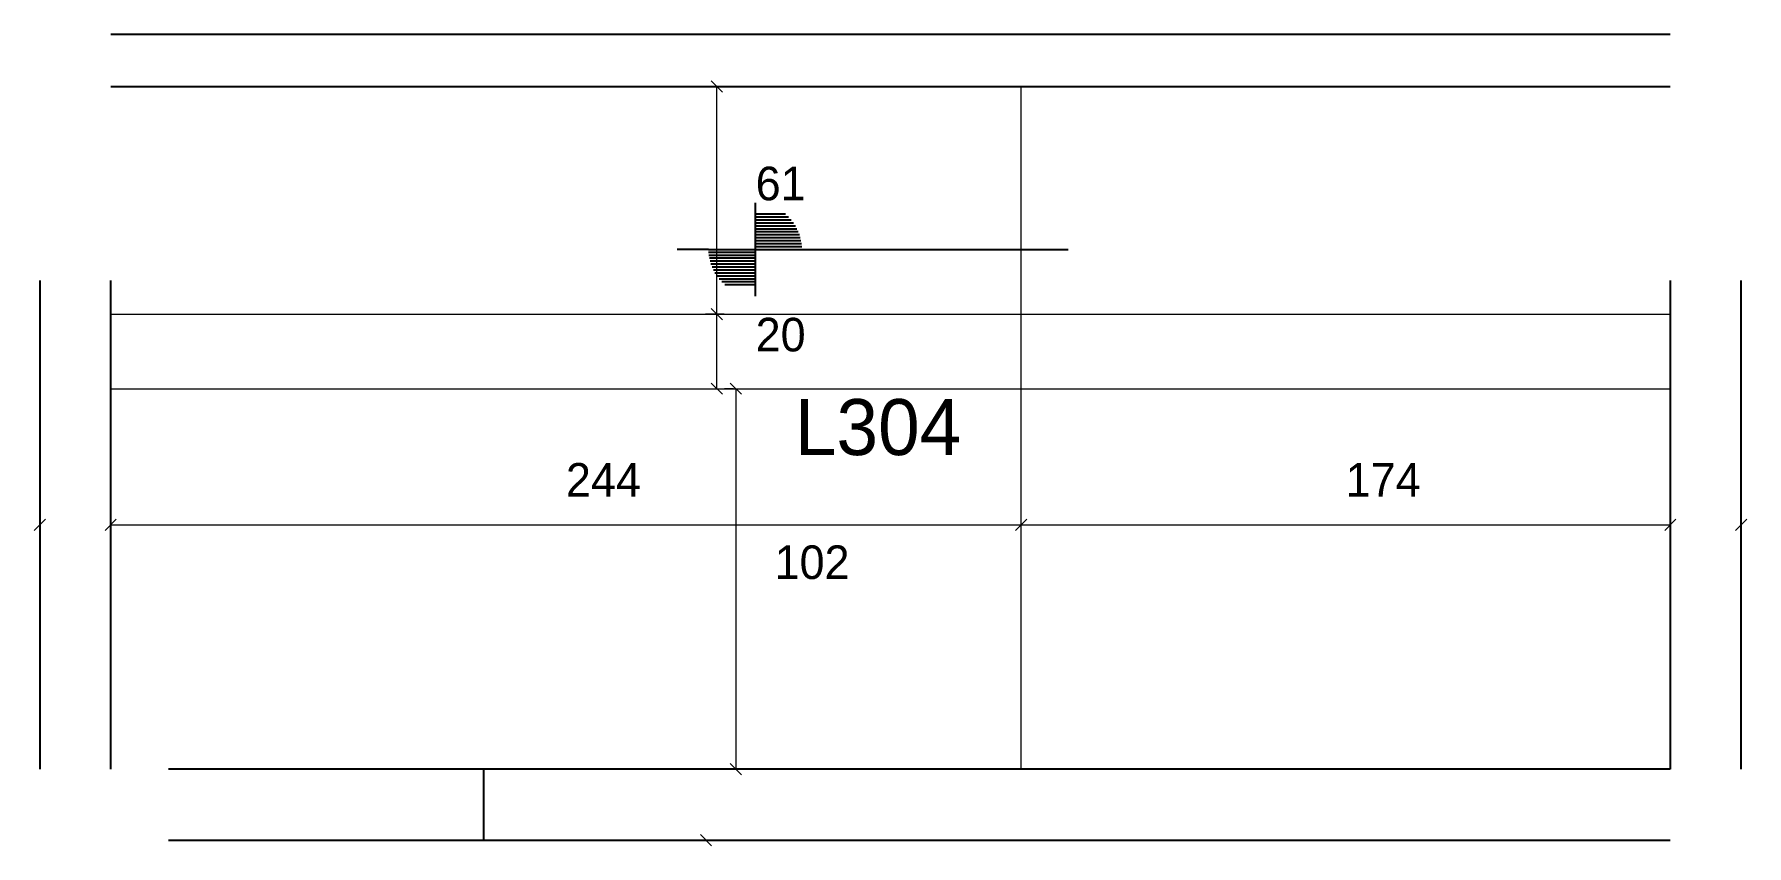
# Model space of a CAD drawing. Extents: x 4021 to 4480, y 2590 to 2808.
import ezdxf

# ---------------------------------------------------------------- set-up
doc = ezdxf.new("R2010")
doc.units = 0
for name, color, linetype in [('3', 3, 'Continuous'), ('4', 4, 'Continuous'), ('Painéis', 200, 'Continuous')]:
    doc.layers.add(name, color=color, linetype=linetype)

msp = doc.modelspace()

# ---------------------------------------------------------------- linework, layer by layer
at = {"layer": '3', "lineweight": 25}
for p, q in [((4041.07, 2807.94), (4459.07, 2807.94)), ((4041.07, 2793.94), (4459.07, 2793.94)), ((4213.8, 2762.77), (4213.8, 2737.77)), ((4213.8, 2759.78), (4221.91, 2759.78)), ((4213.8, 2758.99), (4222.75, 2758.99)), ((4213.8, 2758.2), (4223.46, 2758.2)), ((4213.8, 2757.41), (4224.06, 2757.41)), ((4213.8, 2756.61), (4224.57, 2756.61)), ((4213.8, 2755.82), (4225, 2755.82)), ((4213.8, 2755.03), (4225.36, 2755.03)), ((4213.8, 2754.23), (4225.65, 2754.23)), ((4201.3, 2750.27), (4192.87, 2750.27)), ((4201.3, 2750.27), (4226.3, 2750.27)), ((4213.8, 2749.48), (4201.3, 2749.48)), ((4213.8, 2753.44), (4225.89, 2753.44)), ((4213.8, 2752.65), (4226.07, 2752.65)), ((4213.8, 2751.86), (4226.2, 2751.86)), ((4213.8, 2751.06), (4226.3, 2751.06)), ((4226.3, 2750.27), (4297.72, 2750.27)), ((4213.8, 2748.68), (4201.4, 2748.68)), ((4213.8, 2747.89), (4201.53, 2747.89)), ((4213.8, 2747.1), (4201.71, 2747.1)), ((4213.8, 2746.31), (4201.94, 2746.31)), ((4213.8, 2745.51), (4202.24, 2745.51)), ((4213.8, 2744.72), (4202.6, 2744.72)), ((4213.8, 2743.93), (4203.03, 2743.93)), ((4213.8, 2743.13), (4203.53, 2743.13)), ((4213.8, 2742.34), (4204.13, 2742.34)), ((4213.8, 2741.55), (4204.84, 2741.55)), ((4213.8, 2740.76), (4205.69, 2740.76)), ((4141.07, 2591.94), (4141.07, 2610.94))]:
    msp.add_line(p, q, dxfattribs=at)
for points in [[(4022.07, 2741.94), (4022.07, 2610.94)], [(4041.07, 2610.94), (4041.07, 2741.94)], [(4459.07, 2741.94), (4459.07, 2610.94)], [(4478.07, 2610.94), (4478.07, 2741.94)], [(4459.07, 2610.94), (4056.57, 2610.94)], [(4056.57, 2591.94), (4459.07, 2591.94)]]:
    msp.add_lwpolyline(points, dxfattribs=at)
at = {"layer": 'Painéis', "lineweight": 18}
for p, q in [((4205.02, 2792.44), (4202.02, 2795.44)), ((4203.52, 2732.94), (4203.52, 2793.94)), ((4285.07, 2610.94), (4285.07, 2793.94)), ((4041.07, 2732.94), (4459.07, 2732.94)), ((4205.53, 2732.94), (4200.52, 2732.94)), ((4202.02, 2734.44), (4205.02, 2731.44)), ((4205.02, 2731.44), (4202.02, 2734.44)), ((4203.52, 2712.94), (4203.52, 2732.94)), ((4041.07, 2712.94), (4459.07, 2712.94)), ((4202.02, 2714.44), (4205.02, 2711.44)), ((4207.98, 2712.94), (4205.6, 2712.94)), ((4210.1, 2711.44), (4207.1, 2714.44)), ((4208.6, 2712.94), (4208.6, 2610.94)), ((4020.57, 2674.94), (4023.57, 2677.94)), ((4042.57, 2677.94), (4039.57, 2674.94)), ((4041.07, 2676.44), (4285.07, 2676.44)), ((4286.57, 2677.94), (4283.57, 2674.94)), ((4283.57, 2674.94), (4286.57, 2677.94)), ((4285.07, 2676.44), (4459.07, 2676.44)), ((4457.57, 2674.94), (4460.57, 2677.94)), ((4479.57, 2677.94), (4476.57, 2674.94)), ((4207.1, 2612.44), (4210.1, 2609.44)), ((4208.9, 2610.94), (4211.6, 2610.94)), ((4202.13, 2590.44), (4199.13, 2593.44))]:
    msp.add_line(p, q, dxfattribs=at)

# ---------------------------------------------------------------- texts
at = {"layer": '4'}
msp.add_text('L304', height=15, dxfattribs=at).set_placement((4224.43, 2695.15))
at = {"layer": 'Painéis'}
for s, p in [('61', (4213.93, 2763.44)), ('20', (4213.93, 2722.94)), ('244', (4163.07, 2684.01)), ('174', (4372.07, 2684.01)), ('102', (4219.01, 2661.94))]:
    msp.add_text(s, height=9, dxfattribs=at).set_placement(p)

doc.saveas('drawing.dxf')
